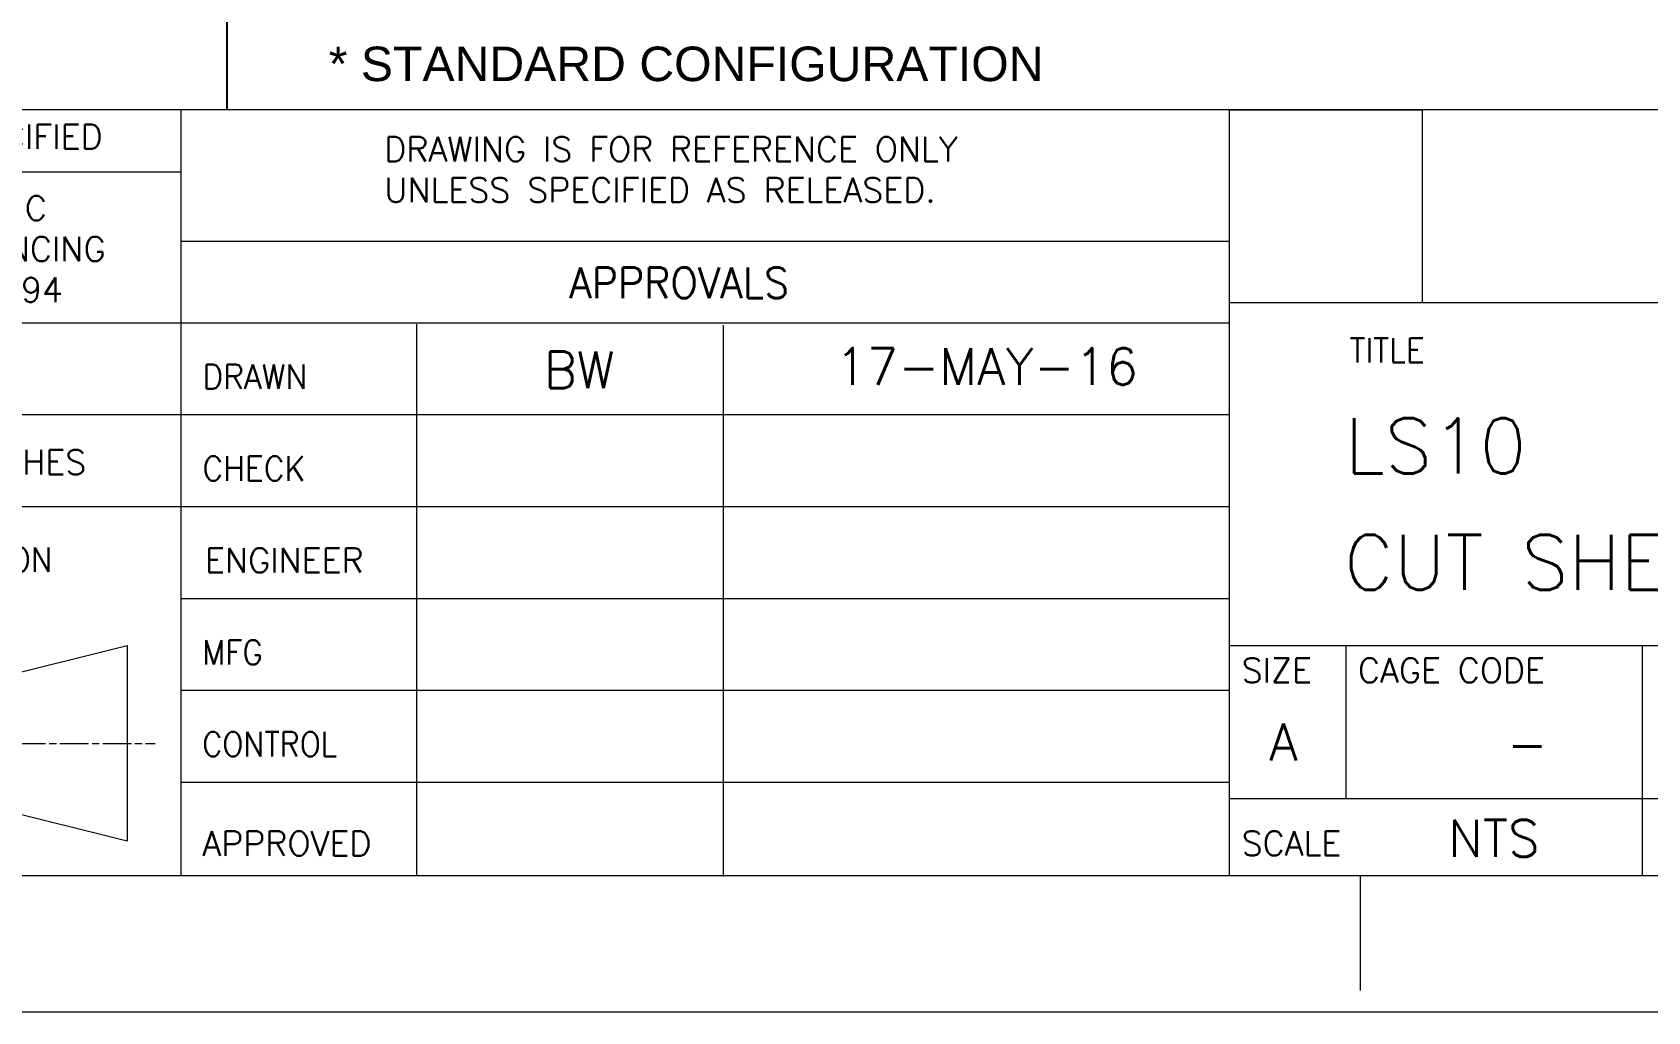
# Model space of a CAD drawing. Header units: inches. Extents: x -403 to 7, y 1 to 290.
# Drawn here: x -199.4 to -105.7, y 5.6 to 62.4 of the extents above; entities that cross this region are included whole.
import ezdxf
from ezdxf.enums import TextEntityAlignment as Align

# ---------------------------------------------------------------- set-up
doc = ezdxf.new("R2010")
doc.units = ezdxf.units.IN
doc.header["$MEASUREMENT"] = 0
doc.linetypes.add('CHAIN', pattern=[0.7087, 0.4724, -0.0591, 0.1181, -0.0591])
doc.layers.add('Title Block', color=7, linetype='Continuous')
doc.styles.add('ACANSTS', font='romans.shx', dxfattribs={"height": 1})
doc.styles.add('Roman', font='romans')
doc.styles.get("Standard").update_dxf_attribs({"font": 'arial.ttf'})

# ---------------------------------------------------------------- blocks, each defined once
blk = doc.blocks.new('LONE STAR BLOWER TITLE BLOCK (SIZE A)')
at = {"lineweight": 15}
for p, q in [((17.3, 2.6037), (17.3, 3.3125)), ((17.3, 3.3125), (18.0087, 3.3125)), ((18.0087, 2.6037), (18.0087, 3.3125)), ((18.0087, 2.6037), (17.3, 2.6037))]:
    blk.add_line(p, q, dxfattribs=at)
at = {"layer": 'Title Block', "lineweight": 15}
for p, q in [((23.125, 3.3125), (7.9451, 3.3125)), ((23.125, 3.3125), (9.0934, 3.3125)), ((13.4489, 3.3125), (13.4489, 0.5)), ((17.3, 0.5), (17.3, 3.3125)), ((13.4489, 3.0833), (7.9451, 3.0833)), ((17.3, 2.8291), (13.4489, 2.8291)), ((23.125, 2.6037), (17.3, 2.6037)), ((17.3, 2.5291), (11.2399, 2.5291)), ((14.316, 0.5), (14.316, 2.525)), ((15.4415, 0.4959), (15.4415, 2.5209)), ((17.3, 2.1916), (7.9451, 2.1916)), ((17.3, 1.8541), (7.9451, 1.8541)), ((17.3, 1.5166), (13.4489, 1.5166)), ((12.6353, 1.1911), (13.2521, 1.3453)), ((13.2521, 1.3453), (13.2521, 0.6257)), ((23.125, 1.3438), (17.3, 1.3438)), ((17.7275, 1.3438), (17.7275, 0.7813)), ((18.8158, 1.3438), (18.8158, 0.5)), ((17.3, 1.1791), (13.4489, 1.1791)), ((17.3, 0.8416), (13.4489, 0.8416)), ((13.2521, 0.6257), (12.6353, 0.7799)), ((23.125, 0.7813), (17.3, 0.7813)), ((0.5, 0.5), (23.125, 0.5)), ((15.025, 0.5), (23.125, 0.5)), ((17.7812, 0.0781), (17.7812, 0.5)), ((0, 0), (23.625, 0))]:
    blk.add_line(p, q, dxfattribs=at)
at = {"layer": 'Title Block', "linetype": 'CHAIN', "lineweight": 15, "ltscale": 0.22211}
blk.add_line((12.5325, 0.9855), (13.3549, 0.9855), dxfattribs=at)
at = {"layer": 'Title Block', "lineweight": 15, "style": 'ACANSTS'}
for s, height, width, p in [('APPROVALS', 0.1125, 0.951562, (14.8753, 2.6211)), ('TITLE', 0.09, 0.942857, (17.7413, 2.384)), ('DRAWN', 0.09, 0.942857, (13.528, 2.2873)), ('THIRD ANGLE PROJECTION', 0.09, 0.942857, (11.5047, 1.6154))]:
    blk.add_text(s, height=height, dxfattribs=dict(at, width=width)).set_placement(p)
for s, width, p in [('CHECK', 0.942857, (13.528, 1.9948)), ('MFG', 0.90932, (13.528, 1.3198)), ('CONTROL', 0.90932, (13.528, 0.9823))]:
    blk.add_text(s, height=0.09, dxfattribs=dict(at, width=width)).set_placement(p, align=Align.MIDDLE_LEFT)
for s, p in [('ENGINEER', (13.5379, 1.658)), ('APPROVED', (13.528, 0.6176)), ('SCALE', (17.345, 0.6181))]:
    blk.add_text(s, height=0.09, dxfattribs=at).set_placement(p, align=Align.MIDDLE_LEFT)
for s, height, p in [('SIZE', 0.09, (17.345, 1.2088)), ('CAGE CODE', 0.09, (17.7725, 1.2088)), ('A', 0.135, (17.4466, 0.9229))]:
    blk.add_text(s, height=height, dxfattribs=at).set_placement(p)
at = {"layer": 'Title Block', "lineweight": 15, "char_height": 0.09, "attachment_point": 1, "style": 'Roman'}
for s, width, insert in [('UNLESS OTHERWISE SPECIFIED', 2.301064, (11.3178, 3.2585)), ('DRAWING IS FOR REFERENCE ONLY UNLESS SPECIFIED AS RELEASED.', 2.820992, (14.1964, 3.2128)), ('\\pi0.31689;INTERPRET GEOMETRIC \\P\\pi0.02332;DIMENSIONING & TOLERANCING \\P\\pi0.21404;PER ASME Y14.5M-1994', 2.125214, (11.2899, 2.9962)), ('DIMENSIONAL UNITS: INCHES', 2.301064, (11.3926, 2.0633))]:
    blk.add_mtext_dynamic_manual_height_columns(s, width=width, gutter_width=1.25, heights=[0], dxfattribs=dict(at, insert=insert))
at = {"layer": 'Title Block', "lineweight": 15, "style": 'ACANSTS'}
for tag, p, height in [('DRAWN_BY', (14.3692, 2.2855), 0.135), ('DRAWN_DATE', (15.5145, 2.2938), 0.135), ('DRAWING_SUBTITLE', (17.5134, 1.9768), 0.2025), ('CHECKED_BY', (14.3914, 1.9397), 0.135), ('CHECK_DATE', (15.4958, 1.9404), 0.135), ('ENGINEER', (14.3854, 1.6081), 0.135), ('ENG_DATE', (15.4868, 1.6029), 0.135), ('DRAWING_SUBTITLE', (17.5109, 1.5494), 0.2025), ('MANUFACTURING', (14.3811, 1.2706), 0.135), ('MFG_DATE', (15.4879, 1.2695), 0.135), ('CONTROL', (14.3811, 0.9331), 0.135), ('CONTROL_DATE', (15.4879, 0.932), 0.135), ('CAGE_CODE', (17.7275, 0.9163), 0.135), ('MODEL_FILE_NAME', (8.2952, 0.6111), 0.135), ('APPROVED_BY', (14.3698, 0.5685), 0.135), ('APPROVAL_DATE', (15.4796, 0.5615), 0.135)]:
    blk.add_attdef(tag, p, '', height=height, dxfattribs=at)
at = {"layer": 'Title Block', "lineweight": 15, "style": 'Roman', "flags": 8}
for tag, height, p in [('DWG_NUMBER', 0.2812, (18.9096, 1.1474)), ('SCALE', 0.135, (17.9035, 0.7041)), ('SHEETNUMBER', 0.135, (21.2556, 0.7041)), ('TOTA_SHEETS', 0.135, (21.8939, 0.7016))]:
    blk.add_attdef(tag, text='', height=height, dxfattribs=at).set_placement(p, align=Align.TOP_LEFT)
at = {"layer": 'Title Block', "lineweight": 15, "style": 'ACANSTS'}
blk.add_attdef('REVISION', text='', height=0.135, dxfattribs=at).set_placement((22.8495, 0.8933), align=Align.CENTER)

msp = doc.modelspace()

# ---------------------------------------------------------------- linework, layer by layer
msp.add_line((-188.078, 142.394), (-188.078, 57.903))

# ---------------------------------------------------------------- block references
ref = msp.add_blockref('LONE STAR BLOWER TITLE BLOCK (SIZE A)', (-403.038, 5.616), dxfattribs=dict(xscale=15.78485726365457, yscale=15.78485726365457, zscale=15.78485726365457))
ref.add_attrib('SCALE', 'NTS', dxfattribs={"layer": 'Title Block', "lineweight": 15, "height": 2.131, "style": 'Roman'}).set_placement((-117.277, 16.73), align=Align.TOP_LEFT)
ref.add_attrib('DRAWING_SUBTITLE', 'LS10', (-123.274, 36.82), dxfattribs={"layer": 'Title Block', "lineweight": 15, "height": 3.1964, "style": 'ACANSTS'})
ref.add_attrib('CAGE_CODE', '   -', (-118.636, 20.078), dxfattribs={"layer": 'Title Block', "lineweight": 15, "height": 2.131, "style": 'ACANSTS'})
ref.add_attrib('DRAWN_BY', 'BW', (-169.711, 41.756), dxfattribs={"layer": 'Title Block', "lineweight": 15, "height": 2.131, "style": 'ACANSTS'})
ref.add_attrib('DRAWN_DATE', '17-MAY-16', (-152.806, 41.953), dxfattribs={"layer": 'Title Block', "lineweight": 15, "height": 2.131, "style": 'ACANSTS'})
ref.add_attrib('DRAWING_SUBTITLE', 'CUT SHEET', (-123.313, 30.072), dxfattribs={"layer": 'Title Block', "lineweight": 15, "height": 3.1964, "style": 'ACANSTS'})

# ---------------------------------------------------------------- texts
at = {"lineweight": 15, "insert": (-182.177, 61.566), "char_height": 2, "attachment_point": 1}
msp.add_mtext_dynamic_manual_height_columns('* STANDARD CONFIGURATION', width=132.13105, gutter_width=1, heights=[0], dxfattribs=at)

doc.saveas('drawing.dxf')
